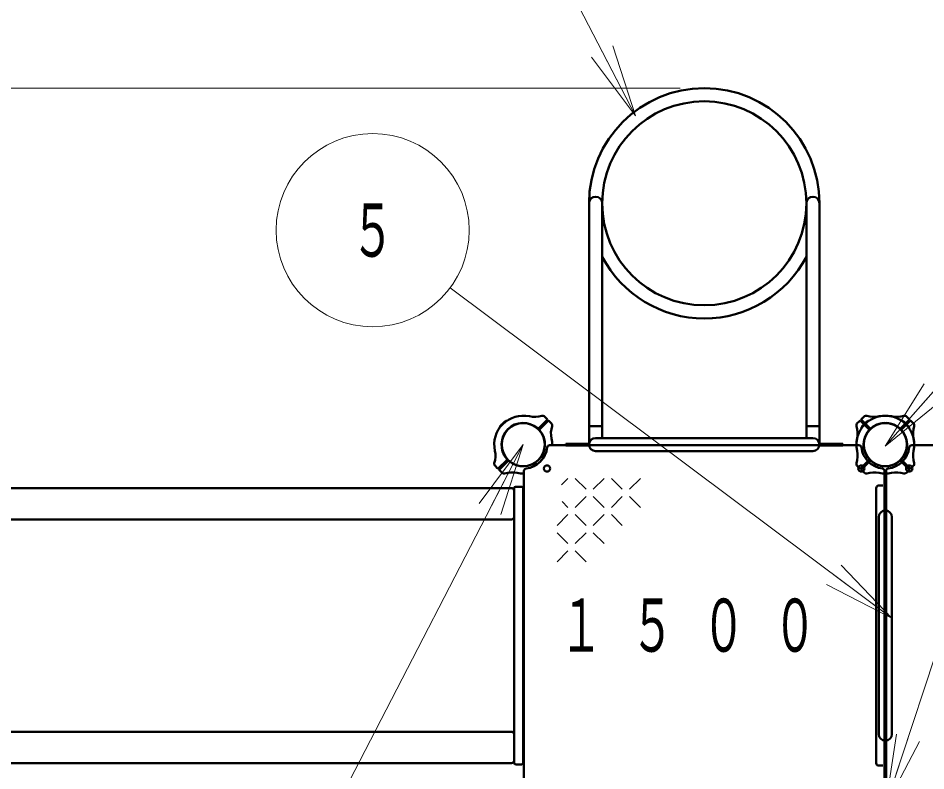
# Model space of a CAD drawing. Units: millimetres on the paper. Extents: x -385 to 0, y -594 to 267.
# Drawn here: x -265.06 to -227.46, y 132.83 to 164.02 of the extents above; entities that cross this region are included whole.
import ezdxf
from ezdxf.enums import TextEntityAlignment as Align

# ---------------------------------------------------------------- set-up
doc = ezdxf.new("R2010")
doc.units = ezdxf.units.MM
doc.layers.add('LY_1', color=7, linetype='Continuous', lineweight=50)
doc.styles.add('ＭＳ ゴシック', font='')
doc.styles.get('ＭＳ ゴシック').set_extended_font_data('MS Gothic')

msp = doc.modelspace()

# ---------------------------------------------------------------- linework, layer by layer
at = {"layer": 'LY_1', "lineweight": 13}
for p, q in [((-239.492, 159.978), (-244.056, 168.794)), ((-240.427, 162.872), (-239.492, 159.978)), ((-239.492, 159.978), (-240.872, 162.642)), ((-239.492, 159.978), (-241.316, 162.412)), ((-237.643, 161.121), (-357.237, 161.121)), ((-237.643, 161.121), (-357.237, 161.121)), ((-228.871, 139.151), (-247.174, 152.84)), ((-229.143, 146.289), (-223.91, 152.234)), ((-229.143, 131.349), (-222.519, 151.437)), ((-229.143, 146.289), (-227.536, 148.872)), ((-229.143, 146.289), (-227.16, 148.541)), ((-226.785, 148.211), (-229.143, 146.289)), ((-244.143, 146.349), (-252.672, 129.836)), ((-245.964, 143.913), (-244.143, 146.349)), ((-244.143, 146.349), (-245.519, 143.684)), ((-244.143, 146.349), (-245.075, 143.455)), ((-242.558, 144.68), (-242.291, 144.947)), ((-241.541, 144.497), (-241.991, 144.947)), ((-241.241, 144.497), (-240.791, 144.947)), ((-240.041, 144.497), (-240.491, 144.947)), ((-239.741, 144.497), (-239.291, 144.947)), ((-244.523, 144.449), (-244.523, 133.249)), ((-241.991, 143.747), (-241.541, 144.197)), ((-240.791, 143.747), (-241.241, 144.197)), ((-240.491, 143.747), (-240.041, 144.197)), ((-239.291, 143.747), (-239.741, 144.197)), ((-242.291, 143.747), (-242.53, 143.987)), ((-242.741, 142.997), (-242.291, 143.447)), ((-241.541, 142.997), (-241.991, 143.447)), ((-241.241, 142.997), (-240.791, 143.447)), ((-240.041, 142.997), (-240.491, 143.447)), ((-242.291, 142.247), (-242.741, 142.697)), ((-241.991, 142.247), (-241.541, 142.697)), ((-240.791, 142.247), (-241.241, 142.697)), ((-242.741, 141.497), (-242.291, 141.947)), ((-241.541, 141.497), (-241.991, 141.947)), ((-230.974, 141.348), (-228.871, 139.151)), ((-228.871, 139.151), (-231.273, 140.948)), ((-228.871, 139.151), (-231.573, 140.548)), ((-229.143, 131.349), (-228.678, 134.355)), ((-229.143, 131.349), (-228.203, 134.199)), ((-227.729, 134.042), (-229.143, 131.349))]:
    msp.add_line(p, q, dxfattribs=at)
at = {"layer": 'LY_1', "color": 140}
for p, q in [((-241.415, 156.349), (-241.415, 146.349)), ((-240.871, 156.349), (-240.871, 146.621)), ((-232.415, 156.349), (-232.415, 146.621)), ((-231.871, 156.349), (-231.871, 146.349)), ((-243.169, 147.424), (-243.275, 147.524)), ((-230.117, 147.424), (-230.01, 147.524)), ((-228.169, 147.424), (-228.284, 147.532)), ((-245.121, 147.045), (-245.123, 147.047)), ((-244.838, 147.328), (-244.84, 147.33)), ((-243.501, 147.034), (-243.168, 147.367)), ((-243.459, 146.991), (-243.126, 147.324)), ((-243.068, 147.323), (-242.969, 147.217)), ((-241.415, 147.109), (-240.871, 147.109)), ((-231.871, 147.109), (-232.415, 147.109)), ((-230.218, 147.323), (-230.317, 147.217)), ((-229.827, 146.991), (-230.16, 147.324)), ((-230.121, 147.045), (-230.123, 147.047)), ((-229.784, 147.034), (-230.118, 147.367)), ((-229.838, 147.328), (-229.84, 147.33)), ((-228.501, 147.034), (-228.168, 147.367)), ((-228.459, 146.991), (-228.126, 147.324)), ((-228.448, 147.328), (-228.445, 147.33)), ((-228.165, 147.045), (-228.162, 147.047)), ((-228.068, 147.323), (-227.961, 147.208)), ((-236.643, 146.319), (-243.051, 146.319)), ((-242.383, 146.381), (-241.413, 146.381)), ((-242.383, 146.381), (-242.383, 146.317)), ((-242.383, 146.317), (-241.413, 146.317)), ((-241.143, 146.621), (-236.643, 146.621)), ((-238.728, 146.621), (-236.643, 146.621)), ((-232.143, 146.621), (-236.643, 146.621)), ((-236.643, 146.319), (-230.235, 146.319)), ((-230.903, 146.381), (-231.873, 146.381)), ((-230.903, 146.317), (-231.873, 146.317)), ((-230.903, 146.381), (-230.903, 146.317)), ((-221.643, 146.319), (-228.051, 146.319)), ((-241.143, 146.077), (-236.643, 146.077)), ((-238.44, 146.077), (-236.643, 146.077)), ((-232.143, 146.077), (-236.643, 146.077)), ((-244.827, 145.708), (-245.16, 145.375)), ((-244.784, 145.665), (-245.118, 145.332)), ((-229.827, 145.708), (-230.16, 145.375)), ((-229.784, 145.665), (-230.118, 145.332)), ((-228.501, 145.665), (-228.168, 145.332)), ((-228.459, 145.708), (-228.126, 145.375)), ((-245.218, 145.376), (-245.325, 145.491)), ((-245.117, 145.275), (-245.002, 145.167)), ((-244.113, 138.849), (-244.113, 145.257)), ((-230.218, 145.376), (-230.317, 145.482)), ((-230.117, 145.275), (-230.01, 145.175)), ((-229.173, 138.849), (-229.173, 145.257)), ((-229.113, 138.849), (-229.113, 145.257)), ((-228.169, 145.275), (-228.284, 145.167)), ((-228.068, 145.376), (-227.961, 145.491)), ((-305.873, 144.549), (-244.623, 144.549)), ((-244.523, 144.539), (-244.523, 133.159)), ((-244.463, 144.599), (-244.203, 144.599)), ((-244.143, 144.539), (-244.143, 133.159)), ((-229.523, 138.849), (-229.523, 144.549)), ((-229.423, 144.649), (-229.243, 144.649)), ((-229.175, 144.589), (-229.111, 144.589)), ((-229.175, 144.589), (-229.175, 143.62)), ((-229.111, 144.589), (-229.111, 143.62)), ((-229.415, 143.349), (-229.415, 138.849)), ((-228.871, 143.349), (-228.871, 138.849)), ((-305.873, 143.249), (-244.623, 143.249)), ((-244.113, 138.849), (-244.113, 132.442)), ((-229.523, 138.849), (-229.523, 133.149)), ((-229.415, 134.349), (-229.415, 138.849)), ((-229.173, 138.849), (-229.173, 132.442)), ((-229.113, 138.849), (-229.113, 132.442)), ((-228.871, 134.349), (-228.871, 138.849)), ((-305.873, 134.449), (-244.623, 134.449)), ((-229.175, 133.109), (-229.175, 134.079)), ((-229.111, 133.109), (-229.111, 134.079)), ((-305.873, 133.149), (-244.623, 133.149)), ((-229.175, 133.109), (-229.111, 133.109)), ((-244.463, 133.099), (-244.203, 133.099)), ((-229.423, 133.049), (-229.243, 133.049))]:
    msp.add_line(p, q, dxfattribs=at)
for centre, radius in [((-236.643, 156.349), 4.228), ((-244.143, 146.349), 0.891), ((-244.143, 146.349), 0.891), ((-229.143, 146.349), 0.891), ((-229.143, 146.349), 0.891), ((-243.153, 145.36), 0.13), ((-230.133, 145.36), 0.13), ((-228.153, 145.36), 0.13)]:
    msp.add_circle(centre, radius, dxfattribs=at)
at = {"layer": 'LY_1', "lineweight": 13}
msp.add_circle((-250.377, 155.236), 4, dxfattribs=at)
at = {"layer": 'LY_1', "color": 140}
for centre, radius, start, end in [((-236.643, 156.349), 4.772, 0, 180), ((-241.143, 156.349), 0.272, 0, 180), ((-232.143, 156.349), 0.272, 0, 180), ((-236.643, 156.349), 4.772, 207.625, 332.375), ((-244.143, 146.349), 1.2, 77.7272, 135), ((-243.675, 148.499), 1, 257.7272, 287.5412), ((-243.344, 147.45), 0.1, 47, 107.5412), ((-243.196, 147.395), 0.04, 315, 47), ((-230.089, 147.395), 0.04, 133, 225), ((-229.942, 147.45), 0.1, 72.4588, 133), ((-229.143, 146.349), 1.2, 77.7272, 135), ((-229.61, 148.499), 1, 252.4588, 282.2728), ((-229.143, 146.349), 1.2, 45, 102.2728), ((-228.675, 148.499), 1, 257.7272, 287.5412), ((-228.344, 147.45), 0.1, 47, 107.5412), ((-228.196, 147.395), 0.04, 315, 47), ((-244.143, 146.349), 1.2, 135, 192.2728), ((-245.109, 147.061), 0.02, 143.6269, 225), ((-244.143, 146.349), 1.22, 135, 143.6269), ((-244.143, 146.349), 1.22, 126.3731, 135), ((-244.854, 147.316), 0.02, 45, 126.3731), ((-244.143, 146.349), 0.9, 49.2707, 135), ((-243.529, 147.062), 0.04, 229.2707, 315), ((-243.097, 147.296), 0.04, 43, 135), ((-241.993, 146.817), 1, 162.4588, 192.2728), ((-243.042, 147.149), 0.1, 342.4588, 43), ((-230.244, 147.149), 0.1, 137, 197.5412), ((-229.143, 146.349), 1.2, 135, 192.2728), ((-231.293, 146.817), 1, 347.7272, 17.5412), ((-230.188, 147.296), 0.04, 45, 137), ((-230.109, 147.061), 0.02, 143.6269, 225), ((-229.143, 146.349), 1.22, 135, 143.6269), ((-229.143, 146.349), 1.22, 126.3731, 135), ((-229.854, 147.316), 0.02, 45, 126.3731), ((-229.756, 147.062), 0.04, 225, 310.7293), ((-229.143, 146.349), 0.9, 49.2707, 135), ((-229.143, 146.349), 0.9, 45, 130.7293), ((-228.529, 147.062), 0.04, 229.2707, 315), ((-228.431, 147.316), 0.02, 53.6269, 135), ((-229.143, 146.349), 1.22, 45, 53.6269), ((-229.143, 146.349), 1.2, 347.7272, 45), ((-229.143, 146.349), 1.22, 36.3731, 45), ((-228.177, 147.061), 0.02, 315, 36.3731), ((-228.097, 147.296), 0.04, 43, 135), ((-226.993, 146.817), 1, 162.4588, 192.2728), ((-228.042, 147.149), 0.1, 342.4588, 43), ((-244.143, 146.349), 0.9, 135, 220.7293), ((-244.143, 146.349), 0.9, 315, 40.7293), ((-243.43, 146.963), 0.04, 135, 220.7293), ((-229.143, 146.349), 0.9, 135, 220.7293), ((-229.143, 146.349), 0.9, 139.2707, 225), ((-229.855, 146.963), 0.04, 319.2707, 45), ((-229.143, 146.349), 0.9, 319.2707, 45), ((-229.143, 146.349), 0.9, 315, 40.7293), ((-228.43, 146.963), 0.04, 135, 220.7293), ((-243.051, 146.219), 0.1, 90, 173.2128), ((-244.143, 146.349), 1.2, 358.5675, 12.2728), ((-241.143, 146.349), 0.272, 90, 270), ((-232.143, 146.349), 0.272, 270, 90), ((-229.143, 146.349), 1.2, 167.7272, 181.4325), ((-230.235, 146.219), 0.1, 6.7872, 90), ((-228.051, 146.219), 0.1, 90, 173.2128), ((-229.143, 146.349), 1.2, 358.5675, 12.2728), ((-246.293, 145.882), 1, 342.4588, 12.2728), ((-244.143, 146.349), 1, 276.7872, 353.2128), ((-231.293, 145.882), 1, 342.4588, 12.2728), ((-229.143, 146.349), 1, 186.7872, 263.2128), ((-229.143, 146.349), 1, 276.7872, 353.2128), ((-226.993, 145.882), 1, 167.7272, 197.5412), ((-245.244, 145.55), 0.1, 162.4588, 223), ((-244.855, 145.736), 0.04, 315, 40.7293), ((-244.756, 145.637), 0.04, 49.2707, 135), ((-244.143, 146.349), 0.9, 229.2707, 315), ((-230.244, 145.55), 0.1, 162.4588, 223), ((-229.855, 145.736), 0.04, 315, 40.7293), ((-229.756, 145.637), 0.04, 49.2707, 135), ((-229.143, 146.349), 0.9, 225, 310.7293), ((-229.143, 146.349), 0.9, 229.2707, 315), ((-228.529, 145.637), 0.04, 45, 130.7293), ((-228.43, 145.736), 0.04, 139.2707, 225), ((-228.042, 145.55), 0.1, 317, 17.5412), ((-245.188, 145.403), 0.04, 223, 315), ((-245.089, 145.304), 0.04, 135, 227), ((-244.942, 145.249), 0.1, 227, 287.5412), ((-244.61, 144.2), 1, 77.7272, 107.5412), ((-244.143, 146.349), 1.2, 257.7272, 271.4325), ((-244.013, 145.257), 0.1, 96.7872, 180), ((-230.188, 145.403), 0.04, 223, 315), ((-230.089, 145.304), 0.04, 135, 227), ((-229.942, 145.249), 0.1, 227, 287.5412), ((-229.61, 144.2), 1, 77.7272, 107.5412), ((-229.143, 146.349), 1.2, 257.7272, 271.4325), ((-229.273, 145.257), 0.1, 0, 83.2128), ((-229.143, 146.349), 1.2, 268.5675, 282.2728), ((-229.013, 145.257), 0.1, 96.7872, 180), ((-228.675, 144.2), 1, 72.4588, 102.2728), ((-228.344, 145.249), 0.1, 252.4588, 313), ((-228.196, 145.304), 0.04, 313, 45), ((-228.097, 145.403), 0.04, 225, 317), ((-244.623, 144.449), 0.1, 0, 90), ((-244.463, 144.539), 0.06, 90, 180), ((-244.203, 144.539), 0.06, 0, 90), ((-229.423, 144.549), 0.1, 90, 180), ((-244.623, 143.349), 0.1, 270, 0), ((-229.143, 143.349), 0.272, 0, 180), ((-244.623, 134.349), 0.1, 0, 90), ((-229.143, 134.349), 0.272, 180, 0), ((-244.623, 133.249), 0.1, 270, 0), ((-244.463, 133.159), 0.06, 180, 270), ((-244.203, 133.159), 0.06, 270, 0), ((-229.423, 133.149), 0.1, 180, 270)]:
    msp.add_arc(centre, radius, start, end, dxfattribs=at)

# ---------------------------------------------------------------- texts
at = {"layer": 'LY_1', "style": 'ＭＳ ゴシック', "width": 0.6}
msp.add_text('５', height=2.199, dxfattribs=at).set_placement((-250.377, 155.236), align=Align.MIDDLE_CENTER)
at = {"layer": 'LY_1', "insert": (-242.643, 138.849), "char_height": 2.199, "attachment_point": 4, "style": 'ＭＳ ゴシック'}
msp.add_mtext('\\T1.64;\\W0.6;１５００', dxfattribs=at)

doc.saveas('drawing.dxf')
